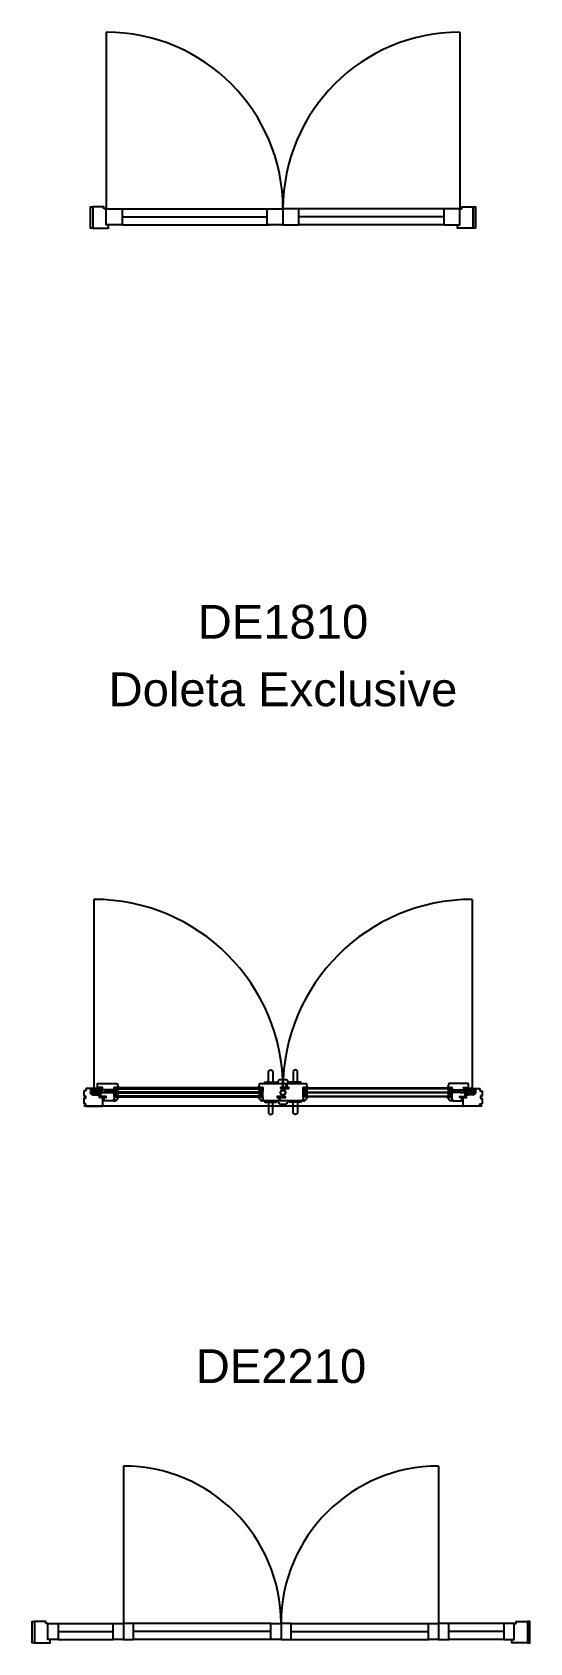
# Model space of a CAD drawing. Header units: millimetres. Extents: x 585 to 19233, y 2366 to 15159.
# Drawn here: x 16915 to 19125, y 2366 to 9519 of the extents above; entities that cross this region are included whole.
import ezdxf
from ezdxf.enums import TextEntityAlignment as Align

# ---------------------------------------------------------------- set-up
doc = ezdxf.new("R2010")
doc.units = ezdxf.units.MM
doc.layers.add('AR windows', color=4, linetype='Continuous')
doc.styles.add('Arial', font='arial.ttf')

# ---------------------------------------------------------------- blocks, each defined once
blk = doc.blocks.new('DE2210x95')
at = {"color": 8}
for points in [[(-700, 785), (-700, 85)], [(700, 785), (700, 85)]]:
    blk.add_lwpolyline(points, dxfattribs=at)
for points in [[(-1095, 0), (-1105, 0), (-1105, 95), (-1095, 95)], [(1095, 0), (1105, 0), (1105, 95), (1095, 95)]]:
    blk.add_lwpolyline(points, close=True, dxfattribs=at)
at = {"color": 3}
for points in [[(-1045, 85), (-1045, 95), (-1095, 95), (-1095, 0), (-1025, 0), (-1025, 15), (-1035, 15), (-1035, 85)], [(-1035, 85), (-990, 85), (-990, 15), (-1035, 15)], [(-745, 85), (-700, 85), (-700, 15), (-745, 15)], [(-655, 85), (-700, 85), (-700, 15), (-655, 15)], [(-45, 85), (0, 85), (0, 15), (-45, 15)], [(45, 85), (0, 85), (0, 15), (45, 15)], [(655, 85), (700, 85), (700, 15), (655, 15)], [(745, 85), (700, 85), (700, 15), (745, 15)], [(1035, 85), (990, 85), (990, 15), (1035, 15)], [(1045, 85), (1045, 95), (1095, 95), (1095, 0), (1025, 0), (1025, 15), (1035, 15), (1035, 85)]]:
    blk.add_lwpolyline(points, close=True, dxfattribs=at)
at = {"color": 0}
for points in [[(-990, 85), (-745, 85)], [(-45, 85), (-655, 85)], [(45, 85), (655, 85)], [(990, 85), (745, 85)], [(-990, 50), (-745, 50)], [(-990, 15), (-745, 15)], [(-45, 50), (-655, 50)], [(-45, 15), (-655, 15)], [(45, 50), (655, 50)], [(45, 15), (655, 15)], [(990, 50), (745, 50)], [(990, 15), (745, 15)]]:
    blk.add_lwpolyline(points, dxfattribs=at)
at = {"color": 8}
for centre, start, end in [((-700, 85), 0, 90), ((700, 85), 90, 180)]:
    blk.add_arc(centre, 700, start, end, dxfattribs=at)
blk = doc.blocks.new('DE1710x95')
at = {"color": 8}
for points in [[(-785, 870), (-785, 85)], [(785, 870), (785, 85)]]:
    blk.add_lwpolyline(points, dxfattribs=at)
for points in [[(-845, 0), (-855, 0), (-855, 95), (-845, 95)], [(855, 0), (845, 0), (845, 95), (855, 95)]]:
    blk.add_lwpolyline(points, close=True, dxfattribs=at)
at = {"color": 3}
for points in [[(-795, 85), (-795, 95), (-845, 95), (-845, 0), (-775, 0), (-775, 15), (-785, 15), (-785, 85)], [(-785, 85), (-715, 85), (-715, 15), (-785, 15)], [(-70, 85), (0, 85), (0, 15), (-70, 15)], [(-70, 85), (0, 85), (0, 15), (-70, 15)], [(70, 85), (0, 85), (0, 15), (70, 15)], [(785, 85), (715, 85), (715, 15), (785, 15)], [(795, 85), (795, 95), (845, 95), (845, 0), (775, 0), (775, 15), (785, 15), (785, 85)]]:
    blk.add_lwpolyline(points, close=True, dxfattribs=at)
at = {"color": 0}
for points in [[(-715, 85), (-60, 85)], [(715, 85), (70, 85)], [(-715, 50), (-70, 50)], [(-715, 15), (-60, 15)], [(715, 50), (70, 50)], [(715, 15), (70, 15)]]:
    blk.add_lwpolyline(points, dxfattribs=at)
at = {"color": 8}
for centre, start, end in [((-785, 85), 0, 90), ((785, 85), 90, 180)]:
    blk.add_arc(centre, 785, start, end, dxfattribs=at)
blk = doc.blocks.new('vv')
at = {"color": 0, "linetype": 'Continuous'}
for p, q in [((-0.3, -0.105711), (-0.3, 0)), ((-0.3, 0), (8.500002, 0)), ((7.500002, 0), (7.500002, -0.131763)), ((8.500002, 0), (9.249992, -0.750002)), ((-31.683071, -8.860579), (-31.75, -9.675912)), ((-31.75, -23.508195), (-31.75, -9.675912)), ((-31.75, -15.146435), (-31.75, -14.999993)), ((-31.75, -15.146435), (-31.75, -14.999993)), ((-31.75, -15.499999), (-31.75, -15.146435)), ((-31.75, -15.499999), (-31.75, -15.146435)), ((-31.75, -16.584296), (-31.75, -15.499999)), ((-31.75, -23.799989), (-31.75, -16.584308)), ((-31.75, -23.508195), (-31.686305, -23.218375)), ((-31.75, -23.726665), (-31.75, -23.508195)), ((-31.75, -23.799989), (-31.75, -23.726665)), ((-19.350006, -23.799989), (-31.75, -23.799989)), ((-31.686305, -23.218375), (-31.509813, -22.844112)), ((-31.484088, -8.067071), (-31.683071, -8.860579)), ((-31.509813, -22.844112), (-31.24286, -22.404374)), ((-31.158369, -7.31662), (-31.484088, -8.067071)), ((-31.24286, -22.404374), (-30.903988, -21.911175)), ((-30.714646, -6.629344), (-31.158369, -7.31662)), ((-30.903988, -21.911175), (-30.254427, -21.044234)), ((-30.164777, -6.023615), (-30.714646, -6.629344)), ((-30.254427, -21.044234), (-29.510493, -20.108269)), ((-29.523501, -5.515664), (-30.164777, -6.023615)), ((-29.079548, -5.219691), (-29.523501, -5.515664)), ((-29.510493, -20.108269), (-28.410887, -18.773152)), ((-29.079548, -5.219691), (-27.834045, -4.389364)), ((-28.507853, -5.910298), (-29.079548, -5.219691)), ((-27.924822, -6.607107), (-28.507853, -5.910298)), ((-28.410887, -18.773152), (-27.254514, -17.397158)), ((-27.343365, -7.297568), (-27.924822, -6.607107)), ((-27.834045, -4.389364), (-26.684938, -3.623289)), ((-26.760806, -7.987219), (-27.343365, -7.297568)), ((-27.254514, -17.397158), (-26.760806, -16.81277)), ((-26.750002, -7.999996), (-26.760806, -7.987219)), ((-26.760806, -16.81277), (-26.750002, -16.799992)), ((-0.600006, -7.999996), (-26.750002, -7.999996)), ((-26.750002, -7.999996), (-26.750002, -16.799992)), ((-26.750002, -16.799992), (-17.986075, -16.799992)), ((-26.684938, -3.623289), (-25.652649, -2.935093)), ((-25.652649, -2.935093), (-24.75555, -2.337031)), ((-24.75555, -2.337031), (-24.009629, -1.839738)), ((-23.465464, -1.524496), (-24.009629, -1.839738)), ((-22.905252, -1.286816), (-23.465464, -1.524496)), ((-22.342398, -1.123914), (-22.905252, -1.286816)), ((-21.774567, -1.029068), (-22.342398, -1.123914)), ((-21.246923, -1.000012), (-21.774567, -1.029068)), ((-21.236119, -1), (-21.246923, -1.000012)), ((-21.236119, -1), (-20.03486, -1)), ((-20.053258, -1), (-19.09772, -1)), ((-20.03486, -1), (-19.22981, -1.029468)), ((-19.337664, -23.79816), (-19.350006, -23.799819)), ((-19.273521, -23.792867), (-19.337664, -23.79816)), ((-19.161779, -23.786097), (-19.273521, -23.792867)), ((-19.22981, -1.029468), (-18.303485, -1.095864)), ((-19.015203, -23.780513), (-19.161779, -23.786097)), ((-19.09772, -1), (-18.016354, -1)), ((-18.85, -23.778357), (-19.015203, -23.780513)), ((-12.650003, -23.778357), (-18.85, -23.778357)), ((-18.303485, -1.095864), (-17.334456, -1.161679)), ((-18.016354, -1), (-16.849795, -1)), ((-17.613387, -16.466667), (-17.986075, -16.799992)), ((-17.524245, -17.25246), (-17.986075, -16.799992)), ((-17.613387, -16.466667), (-17.297721, -16.763306)), ((-16.974739, -17.593015), (-17.524245, -17.25246)), ((-17.334456, -1.161679), (-16.29175, -1.203718)), ((-17.297721, -16.763306), (-16.771239, -17.081891)), ((-16.37182, -17.806157), (-16.974739, -17.593015)), ((-16.849795, -1), (-15.641887, -1)), ((-16.771239, -17.081891), (-16.190012, -17.260962)), ((-15.750032, -17.876913), (-16.37182, -17.806157)), ((-16.29175, -1.203718), (-15.261629, -1.204808)), ((-16.190012, -17.260962), (-15.750032, -17.299998)), ((-15.750032, -17.299998), (-15.310197, -17.260998)), ((-15.127868, -17.806047), (-15.750032, -17.876913)), ((-15.641887, -1), (-14.438048, -1)), ((-15.310197, -17.260998), (-14.728885, -17.081952)), ((-15.261629, -1.204808), (-14.21523, -1.164501)), ((-14.525397, -17.5931), (-15.127868, -17.806047)), ((-14.728885, -17.081952), (-14.202355, -16.763354)), ((-13.975794, -17.252435), (-14.525397, -17.5931)), ((-14.438048, -1), (-13.283528, -1)), ((-14.21523, -1.164501), (-13.258505, -1.100503)), ((-14.202355, -16.763354), (-13.886616, -16.466667)), ((-13.513928, -16.799992), (-13.975794, -17.252435)), ((-13.513928, -16.799992), (-13.886616, -16.466667)), ((-13.513928, -16.799992), (-3.299999, -16.799992)), ((-13.283528, -1), (-12.221723, -1)), ((-13.258505, -1.100503), (-12.343711, -1.034106)), ((-12.749997, -30.999997), (-10.749998, -30.999997)), ((-12.539896, -23.779314), (-12.650003, -23.778357)), ((-12.384515, -23.783953), (-12.539896, -23.779314)), ((-12.259245, -23.790626), (-12.384515, -23.783953)), ((-12.343711, -1.034106), (-11.465143, -1)), ((-12.178121, -23.796682), (-12.259245, -23.790626)), ((-12.221723, -1), (-11.29254, -1)), ((-12.149997, -23.799819), (-12.178121, -23.796682)), ((-3.299999, -23.799989), (-12.149997, -23.799989)), ((-11.749998, -29.999998), (-11.749998, -31.999997)), ((-11.465143, -1), (-0.600006, -1)), ((-11.465143, -1), (-10.632757, -1)), ((-11.29254, -1), (-10.53091, -1)), ((-10.632757, -1), (-10.012277, -1)), ((-10.53091, -1), (-9.965477, -1)), ((-10.012277, -1), (-9.629403, -1)), ((-9.965477, -1), (-9.617473, -1)), ((-9.629403, -1), (-9.500002, -1)), ((-9.617473, -1), (-9.500002, -1)), ((-3.299999, -16.799992), (-3.299999, -26.299994)), ((-3.299999, -26.299994), (-1.050003, -26.299994)), ((-0.600006, -1.10634), (-0.600006, -1)), ((-0.600006, -1.422152), (-0.600006, -1.10634)), ((-0.600006, -1.937818), (-0.600006, -1.422152)), ((-0.600006, -2.637679), (-0.600006, -1.937818)), ((-0.600006, -3.500477), (-0.600006, -2.637679)), ((-0.600006, -4.499992), (-0.600006, -3.500477)), ((-0.600006, -5.605848), (-0.600006, -4.499992)), ((-0.600006, -6.784458), (-0.600006, -5.605848)), ((-0.600006, -7.999996), (-0.600006, -6.784458)), ((-0.600006, -26.449996), (-0.600006, -7.999996)), ((-0.600006, -7.999996), (-0.38787, -7.999996)), ((-0.4891, -26.552122), (-0.600006, -26.449996)), ((-0.376667, -26.719675), (-0.4891, -26.552122)), ((-0.38787, -7.999996), (-0.3, -7.999996)), ((-0.303731, -26.975352), (-0.376667, -26.719675)), ((-0.300012, -27.04537), (-0.303731, -26.975352)), ((-0.3, -27.049996), (-0.300012, -27.04537)), ((-0.3, -0.421341), (-0.3, -0.105711)), ((-0.3, -0.942264), (-0.3, -0.421341)), ((-0.3, -1.660885), (-0.3, -0.942264)), ((-0.3, -2.566728), (-0.3, -1.660885)), ((-0.3, -3.646592), (-0.3, -2.566728)), ((-0.3, -4.884719), (-0.3, -3.646592)), ((-0.3, -6.263051), (-0.3, -4.884719)), ((-0.3, -7.761506), (-0.3, -6.263051)), ((-0.3, -9.358223), (-0.3, -7.761506)), ((-0.3, -11.029923), (-0.3, -9.358223)), ((-0.3, -12.752214), (-0.3, -11.029923)), ((-0.3, -14.499999), (-0.3, -12.752214)), ((-0.3, -16.247773), (-0.3, -14.499999)), ((-0.3, -17.970076), (-0.3, -16.247773)), ((-0.3, -19.641764), (-0.3, -17.970076)), ((-0.3, -21.238481), (-0.3, -19.641764)), ((-0.3, -22.736936), (-0.3, -21.238481)), ((-0.3, -24.115267), (-0.3, -22.736936)), ((-0.3, -25.353394), (-0.3, -24.115267)), ((-0.3, -26.433258), (-0.3, -25.353394)), ((-0.3, -27.339102), (-0.3, -26.433258)), ((-0.3, -28.057735), (-0.3, -27.339102)), ((-0.3, -28.578646), (-0.3, -28.057735)), ((-0.3, -28.894276), (-0.3, -28.578646)), ((-0.3, -28.999998), (-0.3, -28.894276)), ((8.500002, -28.999998), (-0.3, -28.999998)), ((7.500002, -0.131763), (7.500002, -0.52469)), ((7.500002, -0.52469), (7.500002, -1.17161)), ((7.500002, -1.17161), (7.500002, -2.060776)), ((7.500002, -2.060776), (7.500002, -3.176042)), ((7.500002, -3.176042), (7.500002, -4.49711)), ((7.500002, -4.49711), (7.500002, -5.999997)), ((7.500511, -6.02261), (7.500002, -5.999997)), ((7.538614, -6.19267), (7.500511, -6.02261)), ((7.619992, -6.324953), (7.538614, -6.19267)), ((7.726781, -6.418746), (7.619992, -6.324953)), ((7.854971, -6.478505), (7.726781, -6.418746)), ((7.999996, -6.499991), (7.854971, -6.478505)), ((7.999996, -6.499991), (8.416673, -6.499991)), ((8.436936, -6.544041), (8.416673, -6.499991)), ((8.416673, -6.499991), (8.500002, -6.499991)), ((8.500002, -6.833219), (8.436936, -6.544041)), ((8.500002, -6.499991), (8.781307, -6.781309)), ((8.500002, -8.429718), (8.500002, -6.833219)), ((8.781307, -7.121477), (8.500002, -6.833219)), ((8.500002, -10.121185), (8.500002, -8.429718)), ((8.500002, -11.881179), (8.500002, -10.121185)), ((8.500002, -13.682147), (8.500002, -11.881179)), ((8.500002, -15.495917), (8.500002, -13.682147)), ((8.500002, -17.2941), (8.500002, -15.495917)), ((8.500002, -19.048571), (8.500002, -17.2941)), ((8.500002, -20.731862), (8.500002, -19.048571)), ((8.500002, -22.31763), (8.500002, -20.731862)), ((8.500002, -23.781082), (8.500002, -22.31763)), ((8.500002, -25.099304), (8.500002, -23.781082)), ((8.500002, -26.25168), (8.500002, -25.099304)), ((8.500002, -27.220165), (8.500002, -26.25168)), ((8.500002, -27.989619), (8.500002, -27.220165)), ((8.500002, -28.547991), (8.500002, -27.989619)), ((8.500002, -28.999998), (9.249992, -28.249996)), ((8.500002, -28.886548), (8.500002, -28.547991)), ((8.500002, -28.999998), (8.500002, -28.886548)), ((8.781307, -6.781309), (9.249992, -7.249994)), ((9.249992, -7.602383), (8.781307, -7.121477)), ((9.277813, -20.952779), (9.249265, -20.943017)), ((9.500001, -26), (9.24998, -26)), ((9.249992, -0.750002), (9.249992, -7.28685)), ((9.249992, -7.28685), (9.249992, -7.401729)), ((9.249992, -7.401729), (9.249992, -7.567416)), ((9.249992, -7.567416), (9.249992, -7.602383)), ((9.249992, -7.602383), (9.249992, -9.117806)), ((9.249992, -9.117806), (9.249992, -10.714971)), ((9.249992, -10.714971), (9.249992, -12.369606)), ((9.249992, -12.369606), (9.249992, -14.056591)), ((9.249992, -13.883346), (9.395102, -13.969932)), ((9.249992, -13.940683), (9.360523, -13.984939)), ((9.249992, -14.056591), (9.249992, -15.750323)), ((9.249992, -15.750323), (9.249992, -17.425063)), ((9.249992, -17.425063), (9.249992, -19.055378)), ((9.249992, -19.055378), (9.249992, -20.616511)), ((9.249992, -20.616511), (9.249992, -22.084759)), ((9.310199, -21.220325), (9.249992, -21.169226)), ((9.249992, -22.084759), (9.249992, -23.437826)), ((9.249992, -23.437826), (9.249992, -24.655157)), ((9.249992, -24.655157), (9.249992, -25.718258)), ((9.249992, -24.904633), (9.328561, -24.904984)), ((9.249992, -25.718258), (9.249992, -26.611009)), ((9.249992, -26.611009), (9.249992, -27.31982)), ((9.249992, -27.31982), (9.249992, -27.833948)), ((9.249992, -27.833948), (9.249992, -28.145593)), ((9.249992, -28.145593), (9.249992, -28.249996)), ((9.47814, -13.999994), (9.250004, -14.142705)), ((9.250004, -18.499997), (12.000103, -18.499997)), ((10.259197, -19.999991), (9.250004, -19.999991)), ((9.250016, -8.999996), (9.631025, -8.999996)), ((9.250016, -13.5), (9.631025, -13.5)), ((12.00003, -19.999991), (9.25015, -19.999991)), ((12.000163, -15.499999), (9.25021, -15.499999)), ((9.362679, -20.976808), (9.277813, -20.952779)), ((9.320809, -23.213203), (9.310199, -21.220325)), ((9.455878, -21.333921), (9.310199, -21.220325)), ((9.328561, -24.904984), (9.320809, -23.213203)), ((9.328561, -24.904984), (9.331358, -24.910737)), ((9.328561, -24.904984), (9.333987, -24.907976)), ((9.331358, -24.910737), (9.331697, -24.911428)), ((9.331697, -24.911428), (9.33458, -24.917362)), ((9.333987, -24.907976), (9.334641, -24.908339)), ((9.33458, -24.917362), (9.339558, -24.927694)), ((9.334641, -24.908339), (9.340163, -24.911391)), ((9.339558, -24.927694), (9.348617, -24.946673)), ((9.340163, -24.911391), (9.349841, -24.916757)), ((9.348617, -24.946673), (9.364932, -24.981651)), ((9.349841, -24.916757), (9.367512, -24.92664)), ((9.360523, -13.984939), (9.47814, -13.999994)), ((9.44929, -20.991064), (9.362679, -20.976808)), ((9.364932, -24.981651), (9.394024, -25.04657)), ((9.367512, -24.92664), (9.399741, -24.944916)), ((9.394024, -25.04657), (9.397149, -25.05374)), ((9.395102, -13.969932), (9.560051, -13.999994)), ((9.397149, -25.05374), (9.450295, -25.183722)), ((9.399741, -24.944916), (9.458301, -24.979035)), ((9.417727, -21.026224), (9.408219, -21.059313)), ((9.408219, -21.059313), (9.412313, -21.082446)), ((9.412313, -21.082446), (9.433581, -21.138124)), ((9.484862, -20.999675), (9.417727, -21.026224)), ((9.433581, -21.138124), (9.479811, -21.227798)), ((9.48227, -20.993135), (9.44929, -20.991064)), ((9.450295, -25.183722), (9.539679, -25.457845)), ((9.602442, -21.438214), (9.455878, -21.333921)), ((9.458301, -24.979035), (9.463787, -24.982305)), ((9.463787, -24.982305), (9.57496, -25.050906)), ((9.47814, -13.999994), (12.000054, -13.999994)), ((9.479811, -21.227798), (9.488204, -21.242853)), ((9.515456, -20.993474), (9.48227, -20.993135)), ((9.515201, -21.000438), (9.484862, -20.999675)), ((9.488204, -21.242853), (9.558028, -21.362395)), ((9.500001, -26), (9.557253, -25.938073)), ((9.527289, -21.000741), (9.515201, -21.000438)), ((9.539679, -25.457845), (9.587096, -25.736886)), ((9.557253, -25.938073), (9.568432, -25.910228)), ((9.558028, -21.362395), (9.606111, -21.440721)), ((9.587096, -25.736886), (9.568432, -25.910228)), ((9.568432, -25.910228), (9.876965, -25.756943)), ((9.57496, -25.050906), (9.785691, -25.199043)), ((9.606111, -21.440721), (9.602442, -21.438214)), ((9.607468, -21.440794), (9.606111, -21.440721)), ((9.834804, -21.458901), (9.607468, -21.440794)), ((9.631025, -8.999996), (9.758573, -8.999996)), ((9.631025, -13.5), (9.758573, -13.5)), ((9.758573, -8.999996), (9.758573, -13.5)), ((9.785691, -25.199043), (9.950821, -25.353782)), ((9.969728, -21.481732), (9.834804, -21.458901)), ((9.876965, -25.756943), (9.999995, -25.455108)), ((9.950821, -25.353782), (9.999995, -25.455108)), ((9.999995, -21.499996), (9.969728, -21.481732)), ((9.999995, -21.499996), (9.999995, -23.331764)), ((9.999995, -23.331764), (9.999995, -25.455108)), ((9.999995, -25.455108), (9.999995, -25.469037)), ((9.999995, -25.469037), (9.999995, -25.499994)), ((11.083444, -19.999991), (10.259197, -19.999991)), ((11.675098, -19.999991), (11.083444, -19.999991)), ((11.999994, -19.999991), (11.675098, -19.999991)), ((11.999994, -12.999994), (11.799994, -12.999994)), ((11.799994, -12.999994), (11.799994, -13.115515)), ((11.799994, -13.115515), (11.799994, -13.455417)), ((11.799994, -13.455417), (11.799994, -14.000066)), ((11.799994, -19.999918), (11.799994, -20.544567)), ((11.799994, -20.544567), (11.799994, -20.884469)), ((11.799994, -20.884469), (11.799994, -20.99999)), ((11.799994, -20.99999), (11.999994, -20.99999)), ((11.999994, -7.087867), (11.999994, -6.999997)), ((11.999994, -6.999997), (14.499999, -6.999997)), ((11.999994, -7.299991), (11.999994, -7.087867)), ((14.499999, -7.299991), (11.999994, -7.299991)), ((11.999994, -26.699993), (11.999994, -7.299991)), ((11.999994, -26.699993), (14.499999, -26.699993)), ((11.999994, -26.912129), (11.999994, -26.699993)), ((11.999994, -26.999999), (11.999994, -26.912129)), ((14.499999, -26.999999), (11.999994, -26.999999)), ((13.499999, -6.999997), (13.646441, -6.999997)), ((13.499999, -6.999997), (13.646441, -6.999997)), ((13.646441, -6.999997), (13.999993, -6.999997)), ((13.646441, -6.999997), (13.999993, -6.999997)), ((13.999993, -6.999997), (14.353557, -6.999997)), ((13.999993, -6.999997), (14.353557, -6.999997)), ((14.353557, -6.999997), (14.499999, -6.999997)), ((14.353557, -6.999997), (14.499999, -6.999997)), ((14.499999, -6.999997), (14.499999, -7.087867)), ((14.499999, -7.087867), (14.499999, -7.299991)), ((14.499999, -26.699993), (14.499999, -7.299991)), ((16.499998, -10.149998), (14.499999, -10.149998)), ((16.499998, -23.849998), (14.499999, -23.849998)), ((14.499999, -26.699993), (14.499999, -26.912129)), ((14.499999, -26.912129), (14.499999, -26.999999)), ((16.499998, -10.149998), (17.800003, -10.149998)), ((16.499998, -10.237856), (16.499998, -10.149998)), ((16.499998, -10.449992), (16.499998, -10.237856)), ((16.499998, -10.449992), (16.499998, -23.549992)), ((17.800003, -10.449992), (16.499998, -10.449992)), ((16.499998, -23.549992), (17.800003, -23.549992)), ((16.499998, -23.762128), (16.499998, -23.549992)), ((16.499998, -23.849998), (16.499998, -23.762128)), ((17.800003, -23.849998), (16.499998, -23.849998)), ((17.578045, -10.149998), (17.499997, -10.149998)), ((17.800003, -10.149998), (17.578045, -10.149998)), ((17.800003, -10.149998), (17.800003, -10.499989)), ((17.800003, -10.149998), (17.800003, -10.237856)), ((17.800003, -10.237856), (17.800003, -10.449992)), ((17.800003, -10.449992), (17.800003, -23.549992)), ((17.800003, -23.549992), (17.800003, -23.762128)), ((17.800003, -23.762128), (17.800003, -23.849998)), ((18.000027, -10.899989), (18.566938, -10.899989)), ((18.299997, -10.999995), (22.499995, -10.999995)), ((18.299997, -10.999995), (18.299997, -11.102157)), ((18.299997, -11.102157), (18.299997, -11.405166)), ((18.299997, -11.405166), (18.299997, -11.898693)), ((18.299997, -11.898693), (18.299997, -12.565936)), ((18.299997, -12.565936), (18.299997, -13.384188)), ((18.299997, -13.384188), (18.299997, -14.325567)), ((18.299997, -14.325567), (18.299997, -15.358014)), ((18.299997, -15.358014), (18.299997, -16.44638)), ((18.299997, -16.44638), (18.299997, -17.553604)), ((18.299997, -17.553604), (18.299997, -18.64197)), ((18.299997, -18.64197), (18.299997, -19.674429)), ((18.299997, -19.674429), (18.299997, -20.615808)), ((18.299997, -20.615808), (18.299997, -21.434048)), ((18.299997, -21.434048), (18.299997, -22.101292)), ((18.299997, -22.101292), (18.299997, -22.59483)), ((18.299997, -22.59483), (18.299997, -22.897827)), ((18.299997, -22.897827), (18.299997, -22.999989)), ((33.065072, -22.999989), (18.299997, -22.999989)), ((18.566938, -10.899989), (19.365738, -10.899989)), ((19.365738, -10.899989), (20.351059, -10.899989)), ((20.351059, -10.899989), (21.46693, -10.899989)), ((21.46693, -10.899989), (22.649998, -10.899989)), ((33.065072, -10.999995), (22.499995, -10.999995)), ((22.649998, -10.899989), (33.088253, -10.899989)), ((22.649998, -10.899989), (22.649998, -10.999995)), ((32.999996, -11.126029), (33.00392, -11.071308)), ((32.999996, -11.474554), (32.999996, -11.126029)), ((32.999996, -11.126029), (33.574028, -11.237808)), ((32.999996, -12.03266), (32.999996, -11.474554)), ((32.999996, -12.779174), (32.999996, -12.03266)), ((32.999996, -13.685793), (32.999996, -12.779174)), ((32.999996, -14.718118), (32.999996, -13.685793)), ((32.999996, -15.837006), (32.999996, -14.718118)), ((32.999996, -16.999992), (32.999996, -15.837006)), ((32.999996, -18.16299), (32.999996, -16.999992)), ((32.999996, -19.281866), (32.999996, -18.16299)), ((32.999996, -20.314191), (32.999996, -19.281866)), ((32.999996, -21.22081), (32.999996, -20.314191)), ((32.999996, -21.967337), (32.999996, -21.22081)), ((32.999996, -22.525442), (32.999996, -21.967337)), ((32.999996, -22.873955), (32.999996, -22.525442)), ((32.999996, -22.873955), (33.574028, -22.762177)), ((33.004053, -22.929475), (32.999996, -22.873955)), ((33.00392, -11.071308), (33.015862, -11.031921)), ((33.016298, -22.968911), (33.004053, -22.929475)), ((33.015862, -11.031921), (33.036222, -11.007989)), ((33.036633, -22.992262), (33.016298, -22.968911)), ((33.036222, -11.007989), (33.065072, -10.999995)), ((33.065072, -22.999989), (33.036633, -22.992262)), ((33.065072, -10.999995), (33.569716, -11.085976)), ((33.065072, -22.999989), (33.633351, -22.885812)), ((33.338989, -22.999989), (33.065072, -22.999989)), ((33.447994, -10.942501), (33.088253, -10.899989)), ((33.088253, -10.899989), (33.37622, -10.899989)), ((33.818126, -22.999989), (33.338989, -22.999989)), ((33.37622, -10.899989), (33.85537, -10.899989)), ((33.918859, -11.142465), (33.447994, -10.942501)), ((33.569716, -11.085976), (34.01746, -11.334119)), ((33.574028, -11.237808), (34.060662, -11.556138)), ((33.574028, -22.762177), (34.060662, -22.443846)), ((33.633351, -22.885812), (34.115116, -22.560651)), ((34.486509, -22.999989), (33.818126, -22.999989)), ((33.85537, -10.899989), (34.510744, -10.899989)), ((34.291426, -11.47797), (33.918859, -11.142465)), ((34.01746, -11.334119), (34.357592, -11.716678)), ((34.060662, -11.556138), (34.385812, -12.032551)), ((34.060662, -22.443846), (34.385812, -21.967433)), ((34.115116, -22.560651), (34.43702, -22.074016)), ((34.531576, -11.911398), (34.291426, -11.47797)), ((34.357592, -11.716678), (34.550119, -12.188827)), ((34.385812, -12.032551), (34.500001, -12.59452)), ((34.385812, -21.967433), (34.500001, -21.405464)), ((34.43702, -22.074016), (34.550058, -21.499996)), ((35.321874, -22.999989), (34.486509, -22.999989)), ((34.505403, -12.542246), (34.500001, -12.59452)), ((34.500001, -12.59452), (34.500001, -12.915115)), ((34.500001, -12.915115), (34.500001, -13.446369)), ((34.500001, -13.446369), (34.500001, -14.160873)), ((34.500001, -14.160873), (34.500001, -15.021782)), ((34.500001, -15.021782), (34.500001, -15.984708)), ((34.500001, -15.984708), (34.500001, -16.999992)), ((34.500001, -16.999992), (34.500001, -18.015276)), ((34.500001, -18.015276), (34.500001, -18.978202)), ((34.500001, -18.978202), (34.500001, -19.839123)), ((34.500001, -19.839123), (34.500001, -20.553627)), ((34.500001, -20.553627), (34.500001, -21.084869)), ((34.500001, -21.084869), (34.500001, -21.405464)), ((34.500001, -21.405464), (34.512028, -21.475712)), ((34.521741, -12.510816), (34.505403, -12.542246)), ((34.510744, -10.899989), (35.321874, -10.899989)), ((34.512028, -21.475712), (34.550058, -21.499996)), ((34.548302, -12.500025), (34.521741, -12.510816)), ((34.61528, -12.399994), (34.531576, -11.911398)), ((34.584904, -12.508418), (34.548302, -12.500025)), ((34.550058, -21.499996), (34.866585, -21.499996)), ((34.550119, -12.188827), (34.584904, -12.508418)), ((34.584807, -12.9), (34.61528, -12.9)), ((34.584904, -12.508418), (34.584904, -12.9)), ((34.584904, -12.9), (34.922238, -12.9)), ((34.964229, -12.399994), (34.61528, -12.399994)), ((34.61528, -12.399994), (34.61528, -12.9)), ((34.964229, -12.9), (34.61528, -12.9)), ((34.866585, -21.499996), (35.456871, -21.499996)), ((34.922238, -12.9), (35.499371, -12.9)), ((35.530183, -12.399994), (34.964229, -12.399994)), ((35.530183, -12.9), (34.964229, -12.9)), ((35.321874, -10.899989), (63.506648, -10.899989)), ((35.690856, -11.014178), (35.321874, -10.899989)), ((35.321874, -22.999989), (35.690856, -22.885812)), ((66.749752, -22.999989), (35.321874, -22.999989)), ((35.456871, -21.499996), (36.28606, -21.499996)), ((35.499371, -12.9), (36.28606, -12.9)), ((36.28606, -12.399994), (35.530183, -12.399994)), ((36.28606, -12.9), (35.530183, -12.9)), ((36.003664, -11.33934), (35.690856, -11.014178)), ((35.690856, -22.885812), (36.003664, -22.560651)), ((36.212663, -11.825974), (36.003664, -11.33934)), ((36.003664, -22.560651), (36.212663, -22.074016)), ((36.28606, -12.399994), (36.212663, -11.825974)), ((36.212663, -22.074016), (36.28606, -21.499996)), ((36.28606, -12.399994), (36.28606, -12.9)), ((67.713937, -12.399994), (36.28606, -12.399994)), ((36.28606, -12.9), (36.28606, -21.499996)), ((36.28606, -12.9), (67.713937, -12.9)), ((36.28606, -12.9), (67.713937, -12.9)), ((36.28606, -21.499996), (67.713937, -21.499996)), ((58.999995, -10.899989), (59.222341, -10.899989)), ((59.222341, -10.899989), (59.849943, -10.899989)), ((59.999994, -10.899989), (60.222401, -10.899989)), ((60.222401, -10.899989), (60.850003, -10.899989)), ((63.506648, -10.899989), (63.666171, -10.900195)), ((63.666171, -10.900195), (63.81965, -10.900788)), ((63.81965, -10.900788), (63.966261, -10.901782)), ((63.966261, -10.901782), (64.105219, -10.903162)), ((64.105219, -10.903162), (64.195632, -10.903114)), ((64.195632, -10.903114), (64.360399, -10.901794)), ((64.360399, -10.901794), (64.502772, -10.900449)), ((64.502772, -10.900449), (64.578809, -10.899989)), ((64.578809, -10.899989), (66.749752, -10.899989)), ((64.581425, -10.899989), (64.893058, -10.899989)), ((64.893058, -10.899989), (64.999992, -10.899989)), ((66.749752, -10.899989), (67.424202, -10.899989)), ((67.118722, -11.014178), (66.749752, -10.899989)), ((66.749752, -22.999989), (67.118722, -22.885812)), ((67.424202, -22.999989), (66.749752, -22.999989)), ((67.431542, -11.33934), (67.118722, -11.014178)), ((67.118722, -22.885812), (67.431542, -22.560651)), ((67.424202, -10.899989), (67.852955, -10.899989)), ((67.852955, -22.999989), (67.424202, -22.999989)), ((67.640541, -11.825974), (67.431542, -11.33934)), ((67.431542, -22.560651), (67.640541, -22.074016)), ((67.713937, -12.399994), (67.640541, -11.825974)), ((67.640541, -22.074016), (67.713937, -21.499996)), ((67.713937, -12.9), (67.713937, -12.399994)), ((68.466774, -12.399994), (67.713937, -12.399994)), ((67.713937, -21.499996), (67.713937, -12.9)), ((67.713937, -12.9), (68.466774, -12.9)), ((68.466774, -12.9), (67.713937, -12.9)), ((67.713937, -21.499996), (68.466774, -21.499996)), ((67.852955, -10.899989), (67.999991, -10.899989)), ((67.999991, -22.999989), (67.852955, -22.999989)), ((69.031541, -12.399994), (68.466774, -12.399994)), ((68.466774, -12.9), (69.031541, -12.9)), ((69.031541, -12.9), (68.466774, -12.9)), ((68.466774, -21.499996), (69.031541, -21.499996)), ((69.381471, -12.399994), (69.031541, -12.399994)), ((69.031541, -12.9), (69.381471, -12.9)), ((69.381471, -12.9), (69.031541, -12.9)), ((69.031541, -21.499996), (69.381471, -21.499996)), ((69.499996, -12.399994), (69.381471, -12.399994)), ((69.381471, -12.9), (69.499996, -12.9)), ((69.499996, -12.9), (69.381471, -12.9)), ((69.381471, -21.499996), (69.499996, -21.499996)), ((69.499996, -12.399994), (69.499996, -12.9)), ((69.499996, -12.9), (69.499996, -21.499996))]:
    blk.add_line(p, q, dxfattribs=at)
for centre, radius, start, end in [((-15.749996, -14.799993), 3, 318.1896860005, 221.8103139995), ((-15.749996, -14.799993), 2.5, 318.1896819995, 221.8103180005), ((-11.749998, -30.999997), 18.9, 100.1181450016, 107.6177400009), ((-1.050003, -27.049996), 0.75, 53.1301010051, 90), ((-0.600006, -0.699994), 0.3, 270, 0), ((-1.050003, -27.049996), 0.75, 47.4834379954, 53.1295310008), ((9.500001, -25.499994), 0.5, 270, 0), ((9.500001, -21.499996), 0.5, 0, 86.8707740003), ((10.258579, -13.5), 0.5, 180, 270), ((18.299997, -10.499989), 0.5, 180, 270), ((18.299997, -23.499995), 0.5, 90, 180), ((67.999991, -12.399994), 1.5, 0, 90), ((67.999991, -21.499996), 1.5, 270, 0)]:
    blk.add_arc(centre, radius, start, end, dxfattribs=at)
blk = doc.blocks.new('DE1810x78 Doleta Exclusive')
at = {"color": 3}
for p, q in [((-875, 77), (-875, 68)), ((-818, 78), (-874, 78)), ((-815, 39), (-815, 75)), ((815, 39), (815, 75)), ((818, 78), (874, 78)), ((875, 77), (875, 68)), ((-885, 68), (-885, 46.5)), ((-875, 68), (-885, 68)), ((-885, 32.5), (-885, 10)), ((-875, 10), (-885, 10)), ((-883.5, 45), (-877, 45)), ((-877, 34), (-883.5, 34)), ((-877, 45), (-877, 34)), ((-875, 1), (-875, 10)), ((-874, 0), (-803, 0)), ((-801.5, 37.5), (-813.5, 37.5)), ((-800, 3), (-800, 36)), ((-750, 27.5), (-752, 27.5)), ((-752, 27.5), (-752, 24)), ((-751, 23), (-744.5, 23)), ((-750, 40.5), (-750, 37)), ((-736.2, 40.5), (-750, 40.5)), ((-749.9, 30.1), (-750, 30)), ((-750, 30), (-750, 27.5)), ((-743.5, 24), (-743.5, 24)), ((-736.2, 38.5), (-736.2, 40.5)), ((-736.2, 40.5), (-736.2, 40.5)), ((-732.9, 37.6), (-736.2, 38.5)), ((-733.1, 34), (-732.3, 36.3)), ((-106.9, 34), (-107.7, 36.3)), ((-107.1, 37.6), (-103.8, 38.5)), ((-103.8, 40.5), (-90, 40.5)), ((-103.8, 38.5), (-103.8, 40.5)), ((-103.8, 40.5), (-103.8, 40.5)), ((-96.5, 24), (-96.5, 24)), ((-89, 23), (-95.5, 23)), ((-90.1, 30.1), (-90, 30)), ((-90, 40.5), (-90, 37)), ((-90, 30), (-90, 27.5)), ((-90, 27.5), (-88, 27.5)), ((-88, 27.5), (-88, 24)), ((-25, 21.7), (-24.6, 20.8)), ((24.2, 23), (-24.3, 23)), ((-14.2, 9.8), (-14.2, 10.8)), ((-13.2, 8.8), (13.2, 8.8)), ((14.2, 9.8), (14.2, 10.8)), ((24.6, 20.8), (24.9, 21.7)), ((24.9, 21.7), (24.6, 20.8)), ((90, 27.5), (88, 27.5)), ((88, 27.5), (88, 24)), ((89, 23), (95.5, 23)), ((90, 40.5), (90, 37)), ((103.8, 40.5), (90, 40.5)), ((90.1, 30.1), (90, 30)), ((90, 30), (90, 27.5)), ((96.5, 24), (96.5, 24)), ((103.8, 38.5), (103.8, 40.5)), ((103.8, 40.5), (103.8, 40.5)), ((107.1, 37.6), (103.8, 38.5)), ((106.9, 34), (107.7, 36.3)), ((733.1, 34), (732.3, 36.3)), ((732.9, 37.6), (736.2, 38.5)), ((736.2, 38.5), (736.2, 40.5)), ((736.2, 40.5), (736.2, 40.5)), ((736.2, 40.5), (750, 40.5)), ((743.5, 24), (743.5, 24)), ((751, 23), (744.5, 23)), ((749.9, 30.1), (750, 30)), ((750, 40.5), (750, 37)), ((750, 30), (750, 27.5)), ((750, 27.5), (752, 27.5)), ((752, 27.5), (752, 24)), ((800, 3), (800, 36)), ((801.5, 37.5), (813.5, 37.5)), ((874, 0), (803, 0)), ((875, 68), (885, 68)), ((875, 1), (875, 10)), ((875, 10), (885, 10)), ((883.5, 45), (877, 45)), ((877, 45), (877, 34)), ((877, 34), (883.5, 34)), ((885, 68), (885, 46.5)), ((885, 32.5), (885, 10))]:
    blk.add_line(p, q, dxfattribs=at)
at = {"color": 8}
for p, q in [((-750, 83), (-745, 40.5)), ((-750, 40.5), (-745, 83)), ((-90, 83), (-95, 40.5)), ((-90, 40.5), (-95, 83)), ((90, 83), (95, 40.5)), ((90, 40.5), (95, 83)), ((750, 83), (745, 40.5)), ((750, 40.5), (745, 83))]:
    blk.add_line(p, q, dxfattribs=at)
at = {"color": 4}
for p, q in [((-95, 80.5), (-745, 80.5)), ((-745, 76.5), (-95, 76.5)), ((95, 80.5), (745, 80.5)), ((745, 76.5), (95, 76.5)), ((-95, 62.5), (-745, 62.5)), ((-745, 58.5), (-95, 58.5)), ((-95, 44.5), (-745, 44.5)), ((-745, 40.5), (-95, 40.5)), ((95, 62.5), (745, 62.5)), ((745, 58.5), (95, 58.5)), ((95, 44.5), (745, 44.5)), ((745, 40.5), (95, 40.5))]:
    blk.add_line(p, q, dxfattribs=at)
at = {"color": 8, "lineweight": 0}
for p, q in [((-732.1, 86.1), (-730, 80.5)), ((-107.9, 86.1), (-110, 80.5)), ((107.9, 86.1), (110, 80.5)), ((732.1, 86.1), (730, 80.5))]:
    blk.add_line(p, q, dxfattribs=at)
at = {"color": 8}
for points in [[(-840, 918), (-840, 78)], [(840, 918), (840, 78)], [(-30, 101), (-80, 101), (-80, 106), (-30, 106), (-30, 101)], [(30, 101), (80, 101), (80, 106), (30, 106), (30, 101)], [(-30, 23), (-80, 23), (-80, 18), (-30, 18), (-30, 23)], [(30, 23), (80, 23), (80, 18), (30, 18), (30, 23)]]:
    blk.add_lwpolyline(points, dxfattribs=at)
for points in [[(-65, 106), (-65, 151, -1), (-45, 151), (-45, 106)], [(65, 106), (65, 151, 1), (45, 151), (45, 106)], [(-810.4, 77.4, 0.42745), (-809.4, 76.6), (-809.2, 76.6, 0.370205), (-809, 76.8), (-809, 80.2, -0.3809), (-808.5, 80.8), (-806.4, 81.1, -0.786114), (-806.3, 80.5), (-807.5, 79.9, 0.476814), (-807.6, 79.4), (-807.3, 79.1, 0.317369), (-807.1, 79), (-807, 79.1, 0.088693), (-805.4, 79.9), (-804.5, 80.7, -0.176319), (-803.8, 81), (-803.2, 81, -0.778088), (-803.1, 80.4), (-804.3, 79.8, 0.50153), (-804.3, 79.3), (-804.1, 79.1, 0.2915), (-803.9, 79), (-803.1, 79.3), (-802.5, 79.8, 0.21891), (-802.1, 80.6), (-802.1, 81.5, 0.417332), (-803.6, 83), (-809, 83), (-822.8, 83.2), (-822.8, 83.2), (-823, 83.2), (-823.1, 83.1), (-823.3, 83.1), (-823.4, 83), (-823.5, 82.8), (-823.6, 82.7), (-823.7, 82.5), (-823.8, 82.3), (-823.8, 82.1), (-823.9, 81.9), (-823.9, 81.7), (-824, 81.5), (-824, 81.2), (-824, 81), (-824, 79.7, 0.440416), (-822.5, 78.4), (-814.5, 78.4, 0.503376), (-814, 78.7), (-814, 79, 0.39561), (-814.2, 79.3), (-820.7, 79.6, -0.40435), (-821.2, 80.1), (-821.2, 80.3, -0.426635), (-820.7, 80.8), (-812.5, 80.4, -0.341974), (-810.7, 78.8), (-810.4, 77.4)], [(-1.6, 77.4, -0.42745), (-2.6, 76.6), (-2.8, 76.6, -0.370205), (-3, 76.8), (-3, 80.2, 0.3809), (-3.5, 80.8), (-5.6, 81.1, 0.786114), (-5.7, 80.5), (-4.5, 79.9, -0.476814), (-4.4, 79.4), (-4.7, 79.1, -0.317369), (-4.9, 79), (-5, 79.1, -0.088693), (-6.6, 79.9), (-7.5, 80.7, 0.176319), (-8.2, 81), (-8.8, 81, 0.778088), (-8.9, 80.4), (-7.7, 79.8, -0.50153), (-7.7, 79.3), (-7.9, 79.1, -0.2915), (-8.1, 79), (-8.9, 79.3), (-9.5, 79.8, -0.21891), (-9.9, 80.6), (-9.9, 81.5, -0.417332), (-8.4, 83), (-3, 83), (10.8, 83.2), (10.8, 83.2), (11, 83.2), (11.1, 83.1), (11.3, 83.1), (11.4, 83), (11.5, 82.8), (11.6, 82.7), (11.7, 82.5), (11.8, 82.3), (11.8, 82.1), (11.9, 81.9), (11.9, 81.7), (12, 81.5), (12, 81.2), (12, 81), (12, 79.7, -0.440416), (10.5, 78.4), (2.5, 78.4, -0.503376), (2, 78.7), (2, 79, -0.39561), (2.2, 79.3), (8.7, 79.6, 0.40435), (9.2, 80.1), (9.2, 80.3, 0.426635), (8.7, 80.8), (0.5, 80.4, 0.341974), (-1.3, 78.8), (-1.6, 77.4)], [(810.4, 77.4, -0.42745), (809.4, 76.6), (809.2, 76.6, -0.370205), (809, 76.8), (809, 80.2, 0.3809), (808.5, 80.8), (806.4, 81.1, 0.786114), (806.3, 80.5), (807.5, 79.9, -0.476814), (807.6, 79.4), (807.3, 79.1, -0.317369), (807.1, 79), (807, 79.1, -0.088693), (805.4, 79.9), (804.5, 80.7, 0.176319), (803.8, 81), (803.2, 81, 0.778088), (803.1, 80.4), (804.3, 79.8, -0.50153), (804.3, 79.3), (804.1, 79.1, -0.2915), (803.9, 79), (803.1, 79.3), (802.5, 79.8, -0.21891), (802.1, 80.6), (802.1, 81.5, -0.417332), (803.6, 83), (809, 83), (822.8, 83.2), (822.8, 83.2), (823, 83.2), (823.1, 83.1), (823.3, 83.1), (823.4, 83), (823.5, 82.8), (823.6, 82.7), (823.7, 82.5), (823.8, 82.3), (823.8, 82.1), (823.9, 81.9), (823.9, 81.7), (824, 81.5), (824, 81.2), (824, 81), (824, 79.7, -0.440416), (822.5, 78.4), (814.5, 78.4, -0.503376), (814, 78.7), (814, 79, -0.39561), (814.2, 79.3), (820.7, 79.6, 0.40435), (821.2, 80.1), (821.2, 80.3, 0.426635), (820.7, 80.8), (812.5, 80.4, 0.341974), (810.7, 78.8), (810.4, 77.4)], [(-795.4, 36.9, 0.42745), (-794.4, 36.1), (-794.2, 36.1, 0.370205), (-794, 36.3), (-794, 39.7, -0.3809), (-793.5, 40.3), (-791.4, 40.6, -0.786114), (-791.3, 40), (-792.5, 39.4, 0.476814), (-792.6, 38.9), (-792.3, 38.6, 0.317369), (-792.1, 38.5), (-792, 38.6, 0.088693), (-790.4, 39.4), (-789.5, 40.2, -0.176319), (-788.8, 40.5), (-788.2, 40.5, -0.778088), (-788.1, 39.9), (-789.3, 39.3, 0.50153), (-789.3, 38.8), (-789.1, 38.6, 0.2915), (-788.9, 38.5), (-788.1, 38.8), (-787.5, 39.3, 0.21891), (-787.1, 40.1), (-787.1, 41, 0.417332), (-788.6, 42.5), (-794, 42.5), (-807.8, 42.7), (-807.8, 42.7), (-808, 42.7), (-808.1, 42.6), (-808.3, 42.6), (-808.4, 42.5), (-808.5, 42.3), (-808.6, 42.2), (-808.7, 42), (-808.8, 41.8), (-808.8, 41.6), (-808.9, 41.4), (-808.9, 41.2), (-809, 41), (-809, 40.7), (-809, 40.5), (-809, 39.2, 0.440416), (-807.5, 37.9), (-799.5, 37.9, 0.503376), (-799, 38.2), (-799, 38.5, 0.39561), (-799.2, 38.8), (-805.7, 39.1, -0.40435), (-806.2, 39.6), (-806.2, 39.8, -0.426635), (-805.7, 40.3), (-797.5, 39.9, -0.341974), (-795.7, 38.3), (-795.4, 36.9)], [(-65, 18), (-65, -27, 1), (-45, -27), (-45, 18)], [(-16.6, 36.9, -0.42745), (-17.6, 36.1), (-17.8, 36.1, -0.370205), (-18, 36.3), (-18, 39.7, 0.3809), (-18.5, 40.3), (-20.6, 40.6, 0.786114), (-20.7, 40), (-19.5, 39.4, -0.476814), (-19.4, 38.9), (-19.7, 38.6, -0.317369), (-19.9, 38.5), (-20, 38.6, -0.088693), (-21.6, 39.4), (-22.5, 40.2, 0.176319), (-23.2, 40.5), (-23.8, 40.5, 0.778088), (-23.9, 39.9), (-22.7, 39.3, -0.50153), (-22.7, 38.8), (-22.9, 38.6, -0.2915), (-23.1, 38.5), (-23.9, 38.8), (-24.5, 39.3, -0.21891), (-24.9, 40.1), (-24.9, 41, -0.417332), (-23.4, 42.5), (-18, 42.5), (-4.2, 42.7), (-4.2, 42.7), (-4, 42.7), (-3.9, 42.6), (-3.7, 42.6), (-3.6, 42.5), (-3.5, 42.3), (-3.4, 42.2), (-3.3, 42), (-3.2, 41.8), (-3.2, 41.6), (-3.1, 41.4), (-3.1, 41.2), (-3, 41), (-3, 40.7), (-3, 40.5), (-3, 39.2, -0.440416), (-4.5, 37.9), (-12.5, 37.9, -0.503376), (-13, 38.2), (-13, 38.5, -0.39561), (-12.8, 38.8), (-6.3, 39.1, 0.40435), (-5.8, 39.6), (-5.8, 39.8, 0.426635), (-6.3, 40.3), (-14.5, 39.9, 0.341974), (-16.3, 38.3), (-16.6, 36.9)], [(65, 18), (65, -27, -1), (45, -27), (45, 18)], [(795.4, 36.9, -0.42745), (794.4, 36.1), (794.2, 36.1, -0.370205), (794, 36.3), (794, 39.7, 0.3809), (793.5, 40.3), (791.4, 40.6, 0.786114), (791.3, 40), (792.5, 39.4, -0.476814), (792.6, 38.9), (792.3, 38.6, -0.317369), (792.1, 38.5), (792, 38.6, -0.088693), (790.4, 39.4), (789.5, 40.2, 0.176319), (788.8, 40.5), (788.2, 40.5, 0.778088), (788.1, 39.9), (789.3, 39.3, -0.50153), (789.3, 38.8), (789.1, 38.6, -0.2915), (788.9, 38.5), (788.1, 38.8), (787.5, 39.3, -0.21891), (787.1, 40.1), (787.1, 41, -0.417332), (788.6, 42.5), (794, 42.5), (807.8, 42.7), (807.8, 42.7), (808, 42.7), (808.1, 42.6), (808.3, 42.6), (808.4, 42.5), (808.5, 42.3), (808.6, 42.2), (808.7, 42), (808.8, 41.8), (808.8, 41.6), (808.9, 41.4), (808.9, 41.2), (809, 41), (809, 40.7), (809, 40.5), (809, 39.2, -0.440416), (807.5, 37.9), (799.5, 37.9, -0.503376), (799, 38.2), (799, 38.5, -0.39561), (799.2, 38.8), (805.7, 39.1, 0.40435), (806.2, 39.6), (806.2, 39.8, 0.426635), (805.7, 40.3), (797.5, 39.9, 0.341974), (795.7, 38.3), (795.4, 36.9)]]:
    blk.add_lwpolyline(points, format="xyb", dxfattribs=at)
at = {"color": 3}
for points in [[(-772, 101), (-738.2, 101, -0.315299), (-737.2, 100.3), (-732.1, 86.1, -0.440011), (-732.7, 84.8), (-735.7, 84), (-735.7, 83), (-750, 83), (-750, 78), (-752, 78), (-752, 68), (-750, 68), (-750, 29, -0.414214), (-751, 28), (-753, 28, 0.414214), (-754, 27), (-754, 24, -0.414214), (-755, 23), (-759.6, 23), (-791, 23, -0.414214), (-794, 26), (-794, 37.5, -0.414214), (-793, 38.5), (-786, 38.5), (-786, 42.5), (-794, 42.5), (-806, 42.5, -0.414214), (-809, 45.5), (-809, 78, -0.414214), (-808, 79), (-801, 79), (-801, 83), (-823, 83, -0.414214), (-824, 84), (-824, 98, -0.414214), (-821, 101)], [(-24.2, 101), (24.1, 101), (24.8, 101.9), (21.1, 112.1, 0.315299), (15.5, 116), (-15.5, 116, 0.315299), (-21.2, 112.1), (-24.8, 101.9)], [(772, 101), (738.2, 101, 0.315299), (737.2, 100.3), (732.1, 86.1, 0.440011), (732.7, 84.8), (735.7, 84), (735.7, 83), (750, 83), (750, 78), (752, 78), (752, 68), (750, 68), (750, 29, 0.414214), (751, 28), (753, 28, -0.414214), (754, 27), (754, 24, 0.414214), (755, 23), (759.6, 23), (791, 23, 0.414214), (794, 26), (794, 37.5, 0.414214), (793, 38.5), (786, 38.5), (786, 42.5), (794, 42.5), (806, 42.5, 0.414214), (809, 45.5), (809, 78, 0.414214), (808, 79), (801, 79), (801, 83), (823, 83, 0.414214), (824, 84), (824, 98, 0.414214), (821, 101)]]:
    blk.add_lwpolyline(points, format="xyb", close=True, dxfattribs=at)
at = {"color": 8}
for points in [[(-750, 83), (-745, 83), (-745, 40.5), (-750, 40.5)], [(-745, 80.5), (-735.7, 80.5), (-735.7, 83), (-745, 83)], [(-95, 80.5), (-104.3, 80.5), (-104.3, 83), (-95, 83)], [(-90, 83), (-95, 83), (-95, 40.5), (-90, 40.5)], [(90, 83), (95, 83), (95, 40.5), (90, 40.5)], [(95, 80.5), (104.3, 80.5), (104.3, 83), (95, 83)], [(745, 80.5), (735.7, 80.5), (735.7, 83), (745, 83)], [(750, 83), (745, 83), (745, 40.5), (750, 40.5)]]:
    blk.add_lwpolyline(points, close=True, dxfattribs=at)
at = {"color": 4}
for points in [[(-745, 76.5), (-745, 80.5)], [(-95, 76.5), (-95, 80.5)], [(95, 76.5), (95, 80.5)], [(745, 76.5), (745, 80.5)], [(-745, 58.5), (-745, 62.5)], [(-745, 44.5), (-745, 40.5)], [(-95, 58.5), (-95, 62.5)], [(-95, 44.5), (-95, 40.5)], [(95, 58.5), (95, 62.5)], [(95, 44.5), (95, 40.5)], [(745, 58.5), (745, 62.5)], [(745, 44.5), (745, 40.5)]]:
    blk.add_lwpolyline(points, dxfattribs=at)
at = {"color": 8, "lineweight": 0}
for points in [[(-744, 62.5, 0.101854), (-744, 76.5), (-737, 76.5), (-739, 74.5), (-739, 64.5), (-737, 62.5)], [(-96, 62.5, -0.101854), (-96, 76.5), (-103, 76.5), (-101, 74.5), (-101, 64.5), (-103, 62.5)], [(96, 62.5, 0.101854), (96, 76.5), (103, 76.5), (101, 74.5), (101, 64.5), (103, 62.5)], [(744, 62.5, -0.101854), (744, 76.5), (737, 76.5), (739, 74.5), (739, 64.5), (737, 62.5)], [(-744, 44.5, 0.101854), (-744, 58.5), (-737, 58.5), (-739, 56.5), (-739, 46.5), (-737, 44.5)], [(-736.2, 40.5), (-736.2, 38.5), (-732.9, 37.6, -0.440011), (-732.3, 36.3), (-729.9, 40.5)], [(-103.8, 40.5), (-103.8, 38.5), (-107.1, 37.6, 0.440011), (-107.7, 36.3), (-110.1, 40.5)], [(-96, 44.5, -0.101854), (-96, 58.5), (-103, 58.5), (-101, 56.5), (-101, 46.5), (-103, 44.5)], [(96, 44.5, 0.101854), (96, 58.5), (103, 58.5), (101, 56.5), (101, 46.5), (103, 44.5)], [(103.8, 40.5), (103.8, 38.5), (107.1, 37.6, -0.440011), (107.7, 36.3), (110.1, 40.5)], [(736.2, 40.5), (736.2, 38.5), (732.9, 37.6, 0.440011), (732.3, 36.3), (729.9, 40.5)], [(744, 44.5, -0.101854), (744, 58.5), (737, 58.5), (739, 56.5), (739, 46.5), (737, 44.5)]]:
    blk.add_lwpolyline(points, format="xyb", close=True, dxfattribs=at)
for points in [[(-737, 76.5), (-732, 76.5), (-732, 62.5), (-737, 62.5), (-739, 64.5), (-739, 74.5)], [(-736.8, 76), (-732.5, 76), (-732.5, 63), (-736.8, 63), (-738.5, 64.7), (-738.5, 74.3)], [(-103, 76.5), (-108, 76.5), (-108, 62.5), (-103, 62.5), (-101, 64.5), (-101, 74.5)], [(-103.2, 76), (-107.5, 76), (-107.5, 63), (-103.2, 63), (-101.5, 64.7), (-101.5, 74.3)], [(103, 76.5), (108, 76.5), (108, 62.5), (103, 62.5), (101, 64.5), (101, 74.5)], [(103.2, 76), (107.5, 76), (107.5, 63), (103.2, 63), (101.5, 64.7), (101.5, 74.3)], [(737, 76.5), (732, 76.5), (732, 62.5), (737, 62.5), (739, 64.5), (739, 74.5)], [(736.8, 76), (732.5, 76), (732.5, 63), (736.8, 63), (738.5, 64.7), (738.5, 74.3)], [(-737, 58.5), (-732, 58.5), (-732, 44.5), (-737, 44.5), (-739, 46.5), (-739, 56.5)], [(-736.8, 58), (-732.5, 58), (-732.5, 45), (-736.8, 45), (-738.5, 46.7), (-738.5, 56.3)], [(-103, 58.5), (-108, 58.5), (-108, 44.5), (-103, 44.5), (-101, 46.5), (-101, 56.5)], [(-103.2, 58), (-107.5, 58), (-107.5, 45), (-103.2, 45), (-101.5, 46.7), (-101.5, 56.3)], [(103, 58.5), (108, 58.5), (108, 44.5), (103, 44.5), (101, 46.5), (101, 56.5)], [(103.2, 58), (107.5, 58), (107.5, 45), (103.2, 45), (101.5, 46.7), (101.5, 56.3)], [(737, 58.5), (732, 58.5), (732, 44.5), (737, 44.5), (739, 46.5), (739, 56.5)], [(736.8, 58), (732.5, 58), (732.5, 45), (736.8, 45), (738.5, 46.7), (738.5, 56.3)]]:
    blk.add_lwpolyline(points, close=True, dxfattribs=at)
at = {"color": 3}
for points in [[(-3, 48.4), (-3, 45.5, -0.414214), (-6, 42.5), (-18, 42.5), (-26, 42.5), (-26, 38.5), (-19, 38.5, -0.414214), (-18, 37.5), (-18, 26, -0.414214), (-21, 23), (-27.4, 23), (-85, 23, -0.414214), (-86, 24), (-86, 27, 0.414214), (-87, 28), (-89, 28, -0.414214), (-90, 29), (-90, 68), (-88, 68), (-88, 78), (-90, 78), (-90, 83), (-104.3, 83), (-104.3, 84), (-107.3, 84.8, -0.440011), (-107.9, 86.1), (-102.8, 100.3, -0.315299), (-101.8, 101), (-28, 101), (9, 101, -0.414214), (12, 98), (12, 84, -0.414214), (11, 83), (-11, 83), (-11, 79), (-4, 79, -0.414214), (-3, 78), (-3, 71.6)], [(3, 71.6), (3, 73), (3, 77, -0.414214), (4, 78), (18, 78), (26, 78), (26, 82), (19, 82, -0.414214), (18, 83), (18, 98, -0.414214), (21, 101), (66.5, 101), (82.3, 101), (101.8, 101, -0.315299), (102.8, 100.3), (107.9, 86.1, -0.440011), (107.3, 84.8), (104.3, 84), (104.3, 83), (90, 83), (90, 78), (88, 78), (88, 68), (90, 68), (90, 29, -0.414214), (89, 28), (87, 28, 0.414214), (86, 27), (86, 24, -0.414214), (85, 23), (79, 23), (-9, 23, -0.414214), (-12, 26), (-12, 36.5, -0.414214), (-11, 37.5), (3, 37.5), (11, 37.5), (11, 41.5), (4, 41.5, -0.414214), (3, 42.5), (3, 47), (3, 48.4)]]:
    blk.add_lwpolyline(points, format="xyb", dxfattribs=at)
at = {"color": 8}
for radius in [11.2, 10.8, 10]:
    blk.add_circle((0, 60), radius, dxfattribs=at)
for centre, start, end in [((-840, 78), 0, 90), ((840, 78), 90, 180)]:
    blk.add_arc(centre, 840, start, end, dxfattribs=at)
at = {"color": 3}
for centre, radius, start, end in [((-874, 77), 1, 90, 180), ((-818, 75), 3, 0, 90), ((0, 60), 12, 104.47751, 255.52249), ((0, 60), 12, 284.47751, 75.52249), ((818, 75), 3, 90, 180), ((874, 77), 1, 0, 90), ((-883.5, 46.5), 1.5, 180, 270), ((-883.5, 32.5), 1.5, 90, 180), ((-874, 1), 1, 180, 270), ((-813.5, 39), 1.5, 180, 270), ((-803, 3), 3, 270, 0), ((-801.5, 36), 1.5, 0, 90), ((-751, 24), 1, 180, 270), ((-755.6, 33.5), 6.65, 329.18354, 31.84202), ((-744.5, 24), 1, 270, 0), ((-740.5, 24), 3, 90, 180), ((-740.5, 30), 3, 270, 0), ((-734.5, 30), 3, 90.29168, 180), ((-734.5, 34.5), 1.5, 270.29168, 340), ((-733.2, 36.7), 1, 339.99997, 75.00006), ((-106.8, 36.7), 1, 104.99994, 200.00003), ((-105.5, 34.5), 1.5, 200, 269.70832), ((-105.5, 30), 3, 0, 89.70832), ((-99.5, 30), 3, 180, 270), ((-99.5, 24), 3, 0, 90), ((-95.5, 24), 1, 180, 270), ((-84.4, 33.5), 6.65, 148.15798, 210.81646), ((-89, 24), 1, 270, 0), ((-24, 22), 1, 104.99994, 200), ((-23.2, 21.3), 1.5, 200, 270), ((-23.2, 16.8), 3, 0, 90), ((-17.2, 16.8), 3, 180, 270), ((-17.2, 10.8), 3, 0, 90), ((-13.2, 9.8), 1, 180, 270), ((13.2, 9.8), 1, 270, 0), ((17.2, 10.8), 3, 90, 180), ((17.2, 16.8), 3, 270, 0), ((23.2, 16.8), 3, 90, 180), ((23.2, 21.3), 1.5, 270, 340), ((24, 22), 1, 340, 75.00006), ((89, 24), 1, 180, 270), ((84.4, 33.5), 6.65, 329.18354, 31.84202), ((95.5, 24), 1, 270, 0), ((99.5, 24), 3, 90, 180), ((99.5, 30), 3, 270, 0), ((105.5, 30), 3, 90.29168, 180), ((105.5, 34.5), 1.5, 270.29168, 340), ((106.8, 36.7), 1, 339.99997, 75.00006), ((733.2, 36.7), 1, 104.99994, 200.00003), ((734.5, 34.5), 1.5, 200, 269.70832), ((734.5, 30), 3, 0, 89.70832), ((740.5, 30), 3, 180, 270), ((740.5, 24), 3, 0, 90), ((744.5, 24), 1, 180, 270), ((755.6, 33.5), 6.65, 148.15798, 210.81646), ((751, 24), 1, 270, 0), ((801.5, 36), 1.5, 90, 180), ((803, 3), 3, 180, 270), ((813.5, 39), 1.5, 270, 0), ((874, 1), 1, 270, 0), ((883.5, 46.5), 1.5, 270, 0), ((883.5, 32.5), 1.5, 0, 90)]:
    blk.add_arc(centre, radius, start, end, dxfattribs=at)
at = {"color": 8, "xscale": -1, "rotation": 180}
blk.add_blockref('vv', (-823.5, 49), dxfattribs=at)
at = {"color": 8, "rotation": 180}
blk.add_blockref('vv', (823.5, 49), dxfattribs=at)

msp = doc.modelspace()

# ---------------------------------------------------------------- linework, layer by layer
at = {"layer": 'Defpoints'}
msp.add_lwpolyline([(18913.4, 4749.5), (17143.4, 4749.5)], dxfattribs=at)

# ---------------------------------------------------------------- block references
at = {"layer": 'AR windows'}
for name, p in [('DE1710x95', (18028.4, 8648.7)), ('DE1810x78 Doleta Exclusive', (18028.4, 4749.5)), ('DE2210x95', (18019.6, 2366.1))]:
    msp.add_blockref(name, p, dxfattribs=at)

# ---------------------------------------------------------------- texts
at = {"layer": 'Defpoints', "style": 'Arial'}
msp.add_text('DE2210', height=150, dxfattribs=at).set_placement((18019.6, 3595), align=Align.MIDDLE)
at = {"layer": 'Defpoints', "insert": (18028.4, 6749.5), "char_height": 150, "width": 3873.183, "attachment_point": 5, "line_spacing_factor": 1.2, "style": 'Arial'}
msp.add_mtext('DE1810\\PDoleta Exclusive', dxfattribs=at)

doc.saveas('drawing.dxf')
